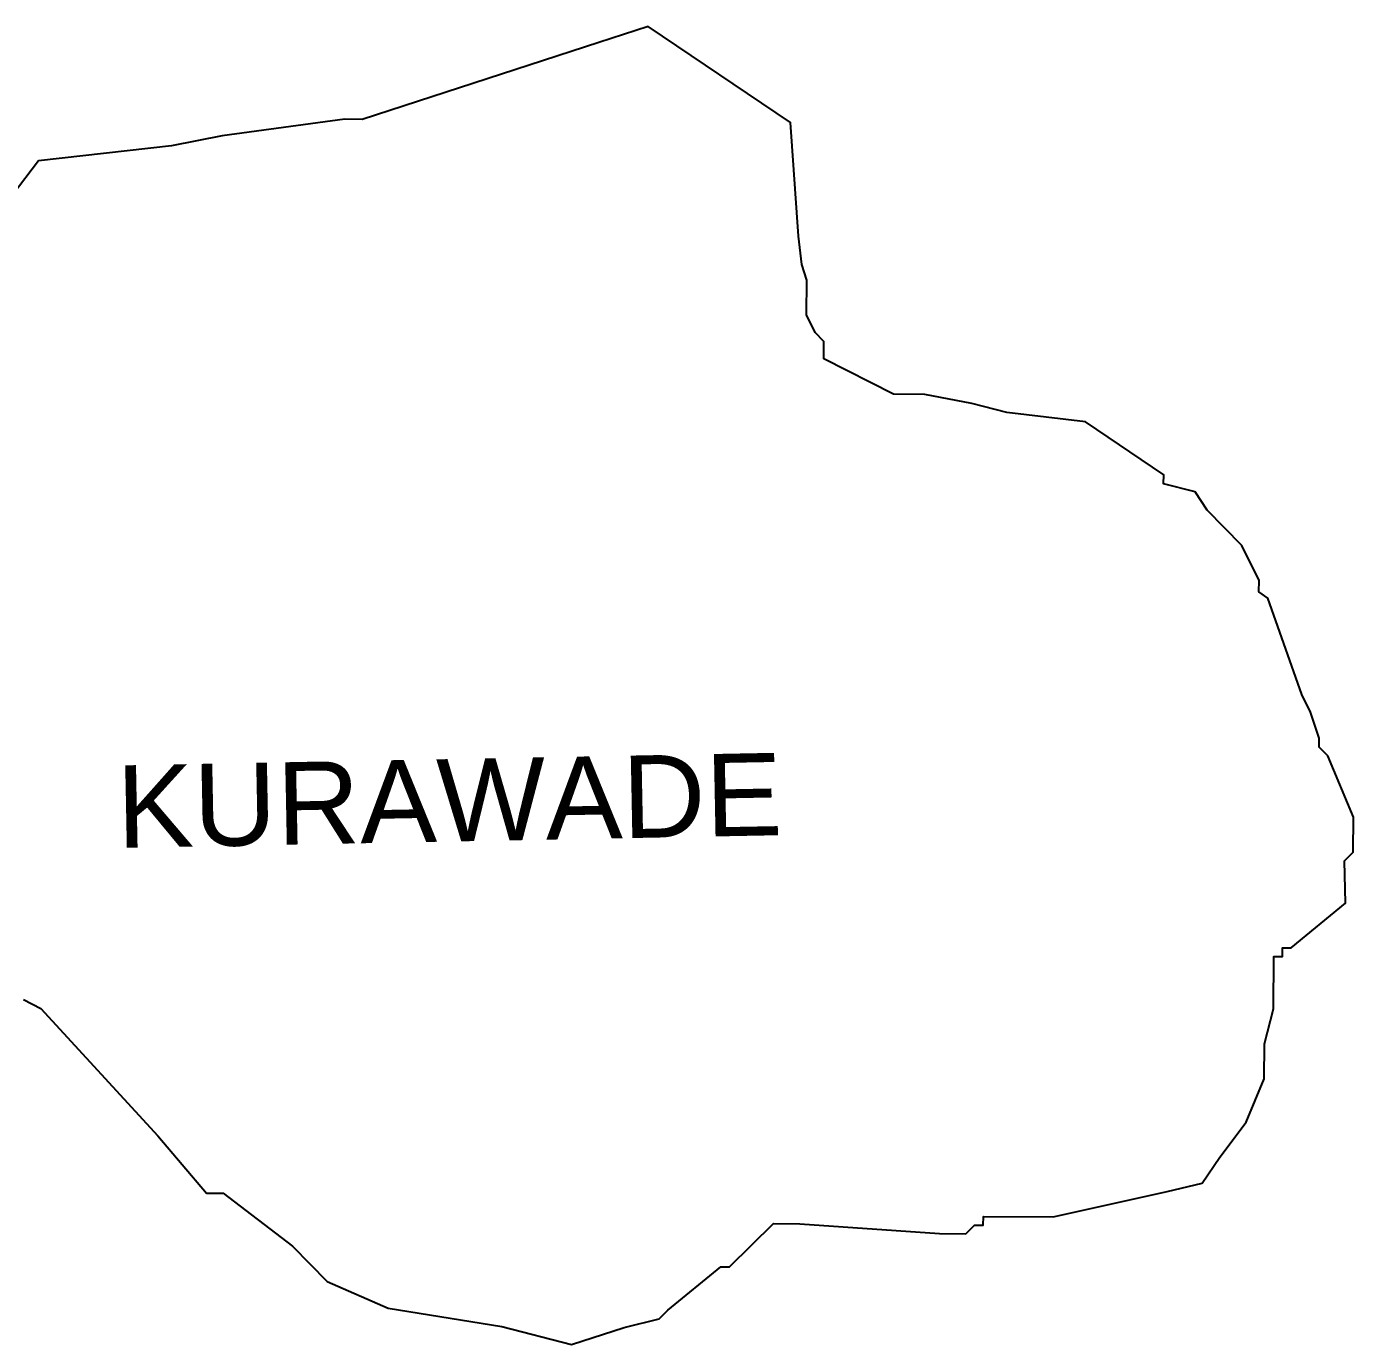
# Model space of a CAD drawing. Header units: metres. Extents: x 288417 to 291917, y 1992097 to 1994531.
# Drawn here: x 290167 to 291917, y 1992722 to 1994460 of the extents above; entities that cross this region are included whole.
import ezdxf

# ---------------------------------------------------------------- set-up
doc = ezdxf.new("R2010")
doc.units = ezdxf.units.M
doc.header["$MEASUREMENT"] = 0
doc.layers.add('VILLAGE BOUNDRY', color=10, linetype='Continuous')
doc.layers.add('VILLAGE NAME', color=250, linetype='Continuous')
doc.styles.get("Standard").update_dxf_attribs({"font": 'simplex.shx'})

msp = doc.modelspace()

# ---------------------------------------------------------------- linework, layer by layer
at = {"layer": 'VILLAGE BOUNDRY'}
msp.add_lwpolyline([(290162.9, 1993176.9), (290185.8, 1993165.2), (290340.1, 1992997), (290404.1, 1992921.6), (290426, 1992921.4), (290517.7, 1992851.6), (290563.5, 1992805.1), (290643.9, 1992769.9), (290793.6, 1992745.8), (290885.6, 1992722), (290954.9, 1992744.6), (291001.1, 1992755.7), (291012.7, 1992767.2), (291082.3, 1992824.3), (291093.8, 1992824.2), (291151.8, 1992881.4), (291186.4, 1992881.1), (291370.8, 1992868.2), (291405.3, 1992868), (291416.9, 1992879.4), (291428.5, 1992879.3), (291428.6, 1992890.9), (291520.8, 1992890.2), (291670.8, 1992923.6), (291717, 1992934.8), (291740.3, 1992969.2), (291775.3, 1993015), (291798.7, 1993072.5), (291799.1, 1993118.6), (291811, 1993164.6), (291811.5, 1993233.8), (291823, 1993233.7), (291823.1, 1993245.2), (291834.6, 1993245.1), (291906.2, 1993303.9), (291904.6, 1993359.8), (291916.2, 1993371.3), (291916.6, 1993417.4), (291882.6, 1993498.3), (291871.2, 1993509.9), (291871.3, 1993521.5), (291860, 1993556.1), (291848.6, 1993579.3), (291803.5, 1993706.4), (291792, 1993714.5), (291792.1, 1993729.5), (291769.4, 1993775.8), (291723.7, 1993822.2), (291708, 1993846.5), (291666.3, 1993857.3), (291666.4, 1993868.8), (291563.2, 1993938.7), (291459.5, 1993951), (291413.5, 1993962.9), (291351.5, 1993974.8), (291309.9, 1993975.2), (291218, 1994022), (291218.2, 1994045), (291206.8, 1994056.6), (291195.4, 1994079.8), (291195.8, 1994125.9), (291189, 1994146.6), (291184.7, 1994183.6), (291174.3, 1994333.5), (290986.4, 1994460.2), (290921.5, 1994439.1), (290609.5, 1994337.7), (290586.5, 1994337.9), (290425, 1994316), (290358.1, 1994302.7), (290182.7, 1994283.3), (290147.8, 1994237.4)], dxfattribs=at)

# ---------------------------------------------------------------- texts
at = {"layer": 'VILLAGE NAME', "insert": (290284.6, 1993485.6), "char_height": 108.748, "attachment_point": 1, "rotation": 1.1028}
msp.add_mtext_dynamic_manual_height_columns('{\\fArial|b0|i0|c0|p34;KURAWADE}', width=1571.314, gutter_width=543.7, heights=[0], dxfattribs=at)

doc.saveas('drawing.dxf')
